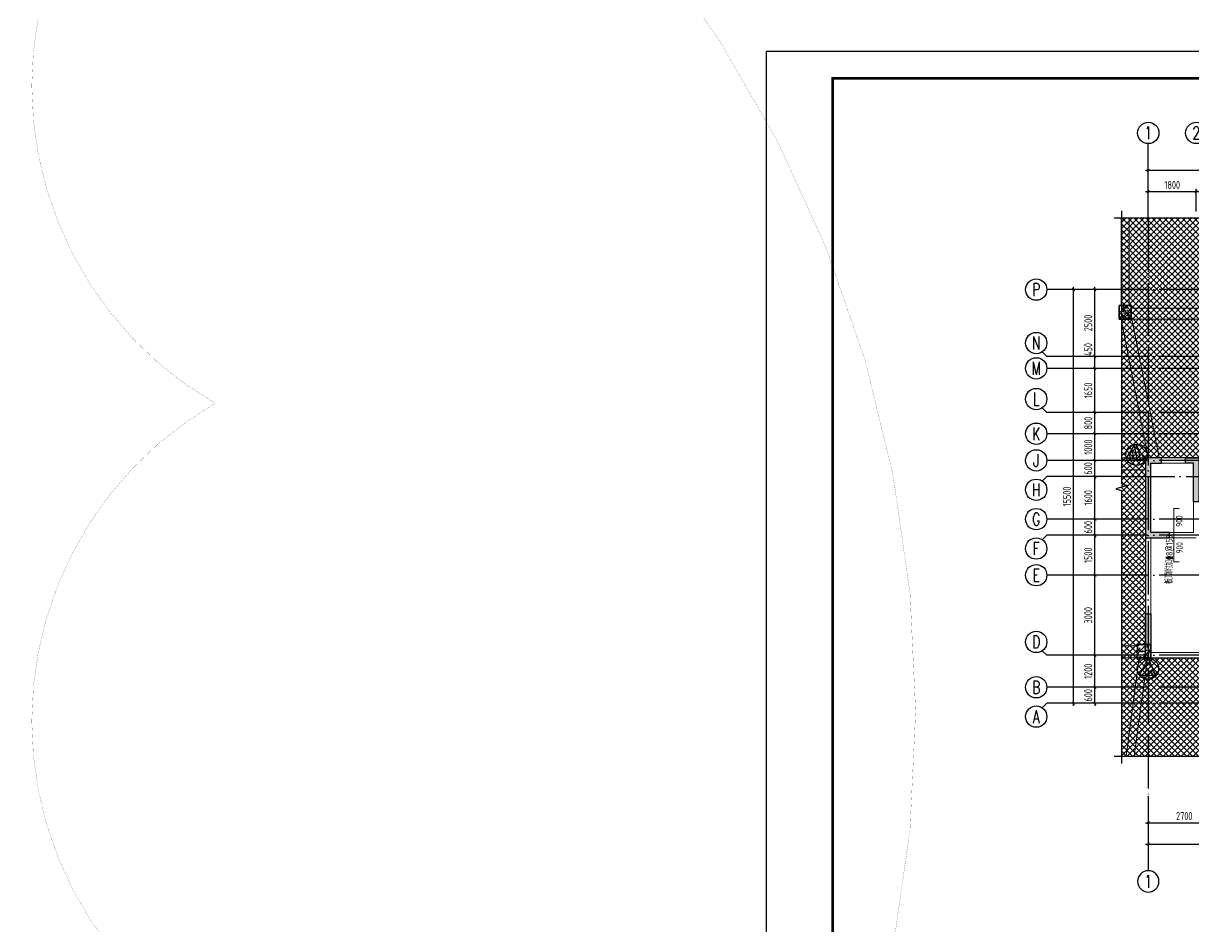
# Model space of a CAD drawing. Extents: x -1712635 to -854203, y -534641 to -21985.
# Drawn here: x -1291457 to -1247591, y -93779 to -59936 of the extents above; entities that cross this region are included whole.
import ezdxf
from ezdxf.enums import TextEntityAlignment as Align

# ---------------------------------------------------------------- set-up
doc = ezdxf.new("R2010")
doc.units = 0
doc.header["$LTSCALE"] = 1000
doc.linetypes.add('DOTE', pattern=[2.42, 2, -0.2, 0.02, -0.2])
doc.linetypes.add('底图$0$虚线', pattern=[625, 375, -250])
doc.layers.get('0').update_dxf_attribs({"linetype": 'CONTINUOUS'})
doc.layers.get('Defpoints').update_dxf_attribs({"linetype": 'CONTINUOUS'})
for name, color, linetype in [('-TK', 7, 'CONTINUOUS'), ('A-AXIS', 1, 'CONTINUOUS'), ('A-DOTE', 10, 'DOTE'), ('AXIS_NUM', 7, 'CONTINUOUS'), ('S-B板填充', 251, 'CONTINUOUS'), ('S-B板配筋', 6, 'CONTINUOUS'), ('S-B板配筋号', 7, 'CONTINUOUS'), ('S-Q墙填充', 252, 'CONTINUOUS'), ('S-Q墙实线', 6, 'CONTINUOUS'), ('S-X详图填充', 252, 'CONTINUOUS'), ('S-X详图标注', 3, 'CONTINUOUS'), ('S-Y一般标注', 3, 'CONTINUOUS'), ('S-Z柱实线', 6, 'CONTINUOUS'), ('THIN', 7, 'CONTINUOUS'), ('轮廓线-核心筒', 7, 'CONTINUOUS')]:
    doc.layers.add(name, color=color, linetype=linetype)
doc.layers.add('底图$0$砼柱', color=2, linetype='CONTINUOUS', lineweight=35)
doc.layers.add('底图$0$砼梁虚线', color=4, linetype='底图$0$虚线', lineweight=18)
doc.styles.add('TSSD_Axis', font='complex.shx', dxfattribs={"width": 0.7, "bigfont": 'hztxt.shx'})
doc.styles.add('TSSD_DIMENSION', font='Tssdeng.shx', dxfattribs={"width": 0.7, "bigfont": 'tssdchn.shx'})
doc.styles.add('TSSD_REIN', font='tssdeng.shx', dxfattribs={"width": 0.7, "height": 300, "bigfont": 'tssdchn.shx'})
doc.dimstyles.new('TSSD_100_100', dxfattribs={"dimtxt": 300, "dimasz": 100, "dimexe": 100, "dimexo": 250, "dimgap": 100, "dimtad": 1, "dimdec": 0, "dimzin": 0, "dimdsep": 46, "dimtxsty": 'TSSD_DIMENSION', "dimblk": 'ARCHTICK', "dimcen": 0, "dimdle": 100, "dimclrt": 7, "dimadec": 0, "dimazin": 0, "dimtfac": 1, "dimtdec": 0, "dimtix": 1, "dimtmove": 2, "dimatfit": 3, "dimldrblk": 'ARCHTICK', "dimfxl": 0, "dimtolj": 1, "dimtzin": 0, "dimarcsym": 0})
pattern_1 = [(50, (-1250292, -65762.5), (358.63, -31.376), [37.5, -412.5]), (355, (-1250292, -65762.5), (-69.376, 376.096), [30, -330]), (100.4514, (-1250262.12, -65765.1), (289.255, 344.72), [31.87, -350.571]), (46.1842, (-1250292, -65662.5), (533.62, -82.76), [56.25, -618.75]), (96.6356, (-1250247.54, -65669.4), (467.331, 487.059), [47.805, -525.856]), (351.1842, (-1250292, -65662.5), (467.331, 487.06), [45, -495]), (21, (-1250242, -65687.5), (298.4535, -201.3094), [37.5, -412.5]), (326, (-1250242, -65687.5), (121.658, 362.575), [30, -330]), (71.4514, (-1250217.14, -65704.28), (420.111, 161.265), [31.87, -350.571]), (37.5, (-1250292.01, -65762.5), (6.0799, 166.4469), [0, -326, 0, -335, 0, -331.25]), (7.5, (-1250292, -65762.5), (131.5348, 197.2059), [0, -191, 0, -318.5, 0, -126.25]), (327.5, (-1250403.51, -65762.5), (266.9112, -11.2774), [0, -125, 0, -390, 0, -517.5]), (317.5, (-1250453.5, -65762.5), (291.593, 50.0525), [0, -162.5, 0, -259, 0, -367.5]), (45, (-1250292, -65762.5), (-176.7767, 176.7767), [])]

# ---------------------------------------------------------------- blocks, each defined once
blk = doc.blocks.new('ts_axno')
at = {"color": 0, "linetype": 'ByBlock', "lineweight": -2}
blk.add_circle((0, 0), 0.5, dxfattribs=at)
at = {"color": 0, "linetype": 'ByBlock', "lineweight": -2, "style": 'TSSD_Axis', "width": 0.7}
blk.add_attdef('A', text='', height=0.6, dxfattribs=at).set_placement((0, 0), align=Align.MIDDLE_CENTER)
blk = doc.blocks.new('_ArchTick')
at = {"color": 0, "const_width": 0.35}
blk.add_lwpolyline([(-0.5, -0.5), (0.5, 0.5)], dxfattribs=at)
blk = doc.blocks.new('*D434')
at = {"layer": 'Defpoints', "color": 0}
for p in [(-219974, 330468), (-221774, 329468), (-219974, 329468)]:
    blk.add_point(p, dxfattribs=at)
at = {"layer": 'S-Y一般标注', "color": 0, "lineweight": -2}
for p, q in [((-221874, 330468), (-219874, 330468)), ((-221774, 329718), (-221774, 330568)), ((-219974, 329718), (-219974, 330568))]:
    blk.add_line(p, q, dxfattribs=at)
at = {"layer": 'S-Y一般标注', "color": 0, "lineweight": -2, "xscale": 100, "yscale": 100, "zscale": 100, "rotation": 180}
blk.add_blockref('_ArchTick', (-221774, 330468), dxfattribs=at)
at = {"layer": 'S-Y一般标注', "color": 0, "lineweight": -2, "xscale": 100, "yscale": 100, "zscale": 100}
blk.add_blockref('_ArchTick', (-219974, 330468), dxfattribs=at)
at = {"layer": 'S-Y一般标注', "color": 7, "insert": (-220874, 330718), "char_height": 300, "attachment_point": 5, "style": 'TSSD_DIMENSION'}
blk.add_mtext('\\A1;1800', dxfattribs=at)
blk = doc.blocks.new('*D456')
at = {"layer": 'Defpoints', "color": 0}
for p in [(-171774, 331268), (-221774, 329468), (-171774, 329468)]:
    blk.add_point(p, dxfattribs=at)
at = {"layer": 'S-Y一般标注', "color": 0, "lineweight": -2}
for p, q in [((-221874, 331268), (-171674, 331268)), ((-221774, 329718), (-221774, 331368)), ((-171774, 329718), (-171774, 331368))]:
    blk.add_line(p, q, dxfattribs=at)
at = {"layer": 'S-Y一般标注', "color": 0, "lineweight": -2, "xscale": 100, "yscale": 100, "zscale": 100, "rotation": 180}
blk.add_blockref('_ArchTick', (-221774, 331268), dxfattribs=at)
at = {"layer": 'S-Y一般标注', "color": 0, "lineweight": -2, "xscale": 100, "yscale": 100, "zscale": 100}
blk.add_blockref('_ArchTick', (-171774, 331268), dxfattribs=at)
at = {"layer": 'S-Y一般标注', "color": 7, "insert": (-196774, 331518), "char_height": 300, "attachment_point": 5, "style": 'TSSD_DIMENSION'}
blk.add_mtext('\\A1;50000', dxfattribs=at)
blk = doc.blocks.new('*D457')
at = {"layer": 'Defpoints', "color": 0}
for p in [(-223774, 311894), (-222774, 311894), (-222774, 311294)]:
    blk.add_point(p, dxfattribs=at)
at = {"layer": 'S-Y一般标注', "color": 0, "lineweight": -2}
for p, q in [((-223024, 311894), (-223874, 311894)), ((-223774, 311894), (-223774, 311994)), ((-223774, 311294), (-223774, 311894)), ((-223024, 311294), (-223874, 311294)), ((-223774, 311294), (-223774, 311194))]:
    blk.add_line(p, q, dxfattribs=at)
at = {"layer": 'S-Y一般标注', "color": 0, "lineweight": -2, "xscale": 100, "yscale": 100, "zscale": 100}
for p, rotation in [((-223774, 311894), 270), ((-223774, 311294), 90)]:
    blk.add_blockref('_ArchTick', p, dxfattribs=dict(at, rotation=rotation))
at = {"layer": 'S-Y一般标注', "color": 7, "insert": (-224024, 311594), "char_height": 300, "attachment_point": 5, "rotation": 90, "style": 'TSSD_DIMENSION'}
blk.add_mtext('\\A1;600', dxfattribs=at)
blk = doc.blocks.new('*D458')
at = {"layer": 'Defpoints', "color": 0}
for p in [(-223774, 317594), (-222774, 317594), (-222774, 316094)]:
    blk.add_point(p, dxfattribs=at)
at = {"layer": 'S-Y一般标注', "color": 0, "lineweight": -2}
for p, q in [((-223024, 317594), (-223874, 317594)), ((-223774, 315994), (-223774, 317694)), ((-223024, 316094), (-223874, 316094))]:
    blk.add_line(p, q, dxfattribs=at)
at = {"layer": 'S-Y一般标注', "color": 0, "lineweight": -2, "xscale": 100, "yscale": 100, "zscale": 100}
for p, rotation in [((-223774, 317594), 90), ((-223774, 316094), 270)]:
    blk.add_blockref('_ArchTick', p, dxfattribs=dict(at, rotation=rotation))
at = {"layer": 'S-Y一般标注', "color": 7, "insert": (-224024, 316844), "char_height": 300, "attachment_point": 5, "rotation": 90, "style": 'TSSD_DIMENSION'}
blk.add_mtext('\\A1;1500', dxfattribs=at)
blk = doc.blocks.new('*D459')
at = {"layer": 'Defpoints', "color": 0}
for p in [(-223774, 318194), (-222774, 318194), (-222774, 317594)]:
    blk.add_point(p, dxfattribs=at)
at = {"layer": 'S-Y一般标注', "color": 0, "lineweight": -2}
for p, q in [((-223024, 318194), (-223874, 318194)), ((-223774, 318194), (-223774, 318294)), ((-223774, 317594), (-223774, 318194)), ((-223024, 317594), (-223874, 317594)), ((-223774, 317594), (-223774, 317494))]:
    blk.add_line(p, q, dxfattribs=at)
at = {"layer": 'S-Y一般标注', "color": 0, "lineweight": -2, "xscale": 100, "yscale": 100, "zscale": 100}
for p, rotation in [((-223774, 318194), 270), ((-223774, 317594), 90)]:
    blk.add_blockref('_ArchTick', p, dxfattribs=dict(at, rotation=rotation))
at = {"layer": 'S-Y一般标注', "color": 7, "insert": (-224024, 317894), "char_height": 300, "attachment_point": 5, "rotation": 90, "style": 'TSSD_DIMENSION'}
blk.add_mtext('\\A1;600', dxfattribs=at)
blk = doc.blocks.new('*D460')
at = {"layer": 'Defpoints', "color": 0}
for p in [(-223774, 319794), (-222774, 319794), (-222774, 318194)]:
    blk.add_point(p, dxfattribs=at)
at = {"layer": 'S-Y一般标注', "color": 0, "lineweight": -2}
for p, q in [((-223024, 319794), (-223874, 319794)), ((-223774, 318094), (-223774, 319894)), ((-223024, 318194), (-223874, 318194))]:
    blk.add_line(p, q, dxfattribs=at)
at = {"layer": 'S-Y一般标注', "color": 0, "lineweight": -2, "xscale": 100, "yscale": 100, "zscale": 100}
for p, rotation in [((-223774, 319794), 90), ((-223774, 318194), 270)]:
    blk.add_blockref('_ArchTick', p, dxfattribs=dict(at, rotation=rotation))
at = {"layer": 'S-Y一般标注', "color": 7, "insert": (-224024, 318994), "char_height": 300, "attachment_point": 5, "rotation": 90, "style": 'TSSD_DIMENSION'}
blk.add_mtext('\\A1;1600', dxfattribs=at)
blk = doc.blocks.new('*D461')
at = {"layer": 'Defpoints', "color": 0}
for p in [(-223774, 320394), (-222774, 320394), (-222774, 319794)]:
    blk.add_point(p, dxfattribs=at)
at = {"layer": 'S-Y一般标注', "color": 0, "lineweight": -2}
for p, q in [((-223024, 320394), (-223874, 320394)), ((-223774, 320394), (-223774, 320494)), ((-223774, 319794), (-223774, 320394)), ((-223024, 319794), (-223874, 319794)), ((-223774, 319794), (-223774, 319694))]:
    blk.add_line(p, q, dxfattribs=at)
at = {"layer": 'S-Y一般标注', "color": 0, "lineweight": -2, "xscale": 100, "yscale": 100, "zscale": 100}
for p, rotation in [((-223774, 320394), 270), ((-223774, 319794), 90)]:
    blk.add_blockref('_ArchTick', p, dxfattribs=dict(at, rotation=rotation))
at = {"layer": 'S-Y一般标注', "color": 7, "insert": (-224024, 320094), "char_height": 300, "attachment_point": 5, "rotation": 90, "style": 'TSSD_DIMENSION'}
blk.add_mtext('\\A1;600', dxfattribs=at)
blk = doc.blocks.new('*D462')
at = {"layer": 'Defpoints', "color": 0}
for p in [(-223774, 321394), (-222774, 321394), (-222774, 320394)]:
    blk.add_point(p, dxfattribs=at)
at = {"layer": 'S-Y一般标注', "color": 0, "lineweight": -2}
for p, q in [((-223024, 321394), (-223874, 321394)), ((-223774, 320294), (-223774, 321494)), ((-223024, 320394), (-223874, 320394))]:
    blk.add_line(p, q, dxfattribs=at)
at = {"layer": 'S-Y一般标注', "color": 0, "lineweight": -2, "xscale": 100, "yscale": 100, "zscale": 100}
for p, rotation in [((-223774, 321394), 90), ((-223774, 320394), 270)]:
    blk.add_blockref('_ArchTick', p, dxfattribs=dict(at, rotation=rotation))
at = {"layer": 'S-Y一般标注', "color": 7, "insert": (-224024, 320894), "char_height": 300, "attachment_point": 5, "rotation": 90, "style": 'TSSD_DIMENSION'}
blk.add_mtext('\\A1;1000', dxfattribs=at)
blk = doc.blocks.new('*D463')
at = {"layer": 'Defpoints', "color": 0}
for p in [(-224574, 326794), (-222774, 326794), (-222774, 311294)]:
    blk.add_point(p, dxfattribs=at)
at = {"layer": 'S-Y一般标注', "color": 0, "lineweight": -2}
for p, q in [((-224574, 311194), (-224574, 326894)), ((-223024, 326794), (-224674, 326794)), ((-223024, 311294), (-224674, 311294))]:
    blk.add_line(p, q, dxfattribs=at)
at = {"layer": 'S-Y一般标注', "color": 0, "lineweight": -2, "xscale": 100, "yscale": 100, "zscale": 100}
for p, rotation in [((-224574, 326794), 90), ((-224574, 311294), 270)]:
    blk.add_blockref('_ArchTick', p, dxfattribs=dict(at, rotation=rotation))
at = {"layer": 'S-Y一般标注', "color": 7, "insert": (-224824, 319044), "char_height": 300, "attachment_point": 5, "rotation": 90, "style": 'TSSD_DIMENSION'}
blk.add_mtext('\\A1;15500', dxfattribs=at)
blk = doc.blocks.new('*D464')
at = {"layer": 'Defpoints', "color": 0}
for p in [(-223774, 322194), (-222774, 322194), (-222774, 321394)]:
    blk.add_point(p, dxfattribs=at)
at = {"layer": 'S-Y一般标注', "color": 0, "lineweight": -2}
for p, q in [((-223024, 322194), (-223874, 322194)), ((-223774, 321294), (-223774, 322294)), ((-223024, 321394), (-223874, 321394))]:
    blk.add_line(p, q, dxfattribs=at)
at = {"layer": 'S-Y一般标注', "color": 0, "lineweight": -2, "xscale": 100, "yscale": 100, "zscale": 100}
for p, rotation in [((-223774, 322194), 90), ((-223774, 321394), 270)]:
    blk.add_blockref('_ArchTick', p, dxfattribs=dict(at, rotation=rotation))
at = {"layer": 'S-Y一般标注', "color": 7, "insert": (-224024, 321794), "char_height": 300, "attachment_point": 5, "rotation": 90, "style": 'TSSD_DIMENSION'}
blk.add_mtext('\\A1;800', dxfattribs=at)
blk = doc.blocks.new('*D465')
at = {"layer": 'Defpoints', "color": 0}
for p in [(-223774, 324294), (-222774, 324294), (-222774, 323844)]:
    blk.add_point(p, dxfattribs=at)
at = {"layer": 'S-Y一般标注', "color": 0, "lineweight": -2}
for p, q in [((-223024, 324294), (-223874, 324294)), ((-223774, 323744), (-223774, 324394)), ((-223024, 323844), (-223874, 323844))]:
    blk.add_line(p, q, dxfattribs=at)
at = {"layer": 'S-Y一般标注', "color": 0, "lineweight": -2, "xscale": 100, "yscale": 100, "zscale": 100}
for p, rotation in [((-223774, 324294), 90), ((-223774, 323844), 270)]:
    blk.add_blockref('_ArchTick', p, dxfattribs=dict(at, rotation=rotation))
at = {"layer": 'S-Y一般标注', "color": 7, "insert": (-224024, 324552), "char_height": 300, "attachment_point": 5, "rotation": 90, "style": 'TSSD_DIMENSION'}
blk.add_mtext('\\A1;450', dxfattribs=at)
blk = doc.blocks.new('*D466')
at = {"layer": 'Defpoints', "color": 0}
for p in [(-223774, 326794), (-222774, 326794), (-222774, 324294)]:
    blk.add_point(p, dxfattribs=at)
at = {"layer": 'S-Y一般标注', "color": 0, "lineweight": -2}
for p, q in [((-223774, 324194), (-223774, 326894)), ((-223024, 326794), (-223874, 326794)), ((-223024, 324294), (-223874, 324294))]:
    blk.add_line(p, q, dxfattribs=at)
at = {"layer": 'S-Y一般标注', "color": 0, "lineweight": -2, "xscale": 100, "yscale": 100, "zscale": 100}
for p, rotation in [((-223774, 326794), 90), ((-223774, 324294), 270)]:
    blk.add_blockref('_ArchTick', p, dxfattribs=dict(at, rotation=rotation))
at = {"layer": 'S-Y一般标注', "color": 7, "insert": (-224024, 325544), "char_height": 300, "attachment_point": 5, "rotation": 90, "style": 'TSSD_DIMENSION'}
blk.add_mtext('\\A1;2500', dxfattribs=at)
blk = doc.blocks.new('*D467')
at = {"layer": 'Defpoints', "color": 0}
for p in [(-223774, 313094), (-222774, 313094), (-222774, 311894)]:
    blk.add_point(p, dxfattribs=at)
at = {"layer": 'S-Y一般标注', "color": 0, "lineweight": -2}
for p, q in [((-223024, 313094), (-223874, 313094)), ((-223774, 311794), (-223774, 313194)), ((-223024, 311894), (-223874, 311894))]:
    blk.add_line(p, q, dxfattribs=at)
at = {"layer": 'S-Y一般标注', "color": 0, "lineweight": -2, "xscale": 100, "yscale": 100, "zscale": 100}
for p, rotation in [((-223774, 313094), 90), ((-223774, 311894), 270)]:
    blk.add_blockref('_ArchTick', p, dxfattribs=dict(at, rotation=rotation))
at = {"layer": 'S-Y一般标注', "color": 7, "insert": (-224024, 312494), "char_height": 300, "attachment_point": 5, "rotation": 90, "style": 'TSSD_DIMENSION'}
blk.add_mtext('\\A1;1200', dxfattribs=at)
blk = doc.blocks.new('*D468')
at = {"layer": 'Defpoints', "color": 0}
for p in [(-223774, 316094), (-222774, 316094), (-222774, 313094)]:
    blk.add_point(p, dxfattribs=at)
at = {"layer": 'S-Y一般标注', "color": 0, "lineweight": -2}
for p, q in [((-223024, 316094), (-223874, 316094)), ((-223774, 312994), (-223774, 316194)), ((-223024, 313094), (-223874, 313094))]:
    blk.add_line(p, q, dxfattribs=at)
at = {"layer": 'S-Y一般标注', "color": 0, "lineweight": -2, "xscale": 100, "yscale": 100, "zscale": 100}
for p, rotation in [((-223774, 316094), 90), ((-223774, 313094), 270)]:
    blk.add_blockref('_ArchTick', p, dxfattribs=dict(at, rotation=rotation))
at = {"layer": 'S-Y一般标注', "color": 7, "insert": (-224024, 314594), "char_height": 300, "attachment_point": 5, "rotation": 90, "style": 'TSSD_DIMENSION'}
blk.add_mtext('\\A1;3000', dxfattribs=at)
blk = doc.blocks.new('*D485')
at = {"layer": 'Defpoints', "color": 0}
for p in [(-221774, 307819), (-171774, 307819), (-171774, 306019)]:
    blk.add_point(p, dxfattribs=at)
at = {"layer": 'S-Y一般标注', "color": 0, "lineweight": -2}
for p, q in [((-221774, 307569), (-221774, 305919)), ((-171774, 307569), (-171774, 305919)), ((-221874, 306019), (-171674, 306019))]:
    blk.add_line(p, q, dxfattribs=at)
at = {"layer": 'S-Y一般标注', "color": 0, "lineweight": -2, "xscale": 100, "yscale": 100, "zscale": 100, "rotation": 180}
blk.add_blockref('_ArchTick', (-221774, 306019), dxfattribs=at)
at = {"layer": 'S-Y一般标注', "color": 0, "lineweight": -2, "xscale": 100, "yscale": 100, "zscale": 100}
blk.add_blockref('_ArchTick', (-171774, 306019), dxfattribs=at)
at = {"layer": 'S-Y一般标注', "color": 7, "insert": (-196774, 306269), "char_height": 300, "attachment_point": 5, "style": 'TSSD_DIMENSION'}
blk.add_mtext('\\A1;50000', dxfattribs=at)
blk = doc.blocks.new('*D487')
at = {"layer": 'Defpoints', "color": 0}
for p in [(-221774, 307819), (-219074, 307819), (-219074, 306819)]:
    blk.add_point(p, dxfattribs=at)
at = {"layer": 'S-Y一般标注', "color": 0, "lineweight": -2}
for p, q in [((-221774, 307569), (-221774, 306719)), ((-219074, 307569), (-219074, 306719)), ((-221874, 306819), (-218974, 306819))]:
    blk.add_line(p, q, dxfattribs=at)
at = {"layer": 'S-Y一般标注', "color": 0, "lineweight": -2, "xscale": 100, "yscale": 100, "zscale": 100, "rotation": 180}
blk.add_blockref('_ArchTick', (-221774, 306819), dxfattribs=at)
at = {"layer": 'S-Y一般标注', "color": 0, "lineweight": -2, "xscale": 100, "yscale": 100, "zscale": 100}
blk.add_blockref('_ArchTick', (-219074, 306819), dxfattribs=at)
at = {"layer": 'S-Y一般标注', "color": 7, "insert": (-220424, 307069), "char_height": 300, "attachment_point": 5, "style": 'TSSD_DIMENSION'}
blk.add_mtext('\\A1;2700', dxfattribs=at)
blk = doc.blocks.new('*D503')
at = {"layer": 'Defpoints', "color": 0}
for p in [(-223774, 323844), (-222774, 323844), (-222774, 322194)]:
    blk.add_point(p, dxfattribs=at)
at = {"layer": 'S-Y一般标注', "color": 0, "lineweight": -2}
for p, q in [((-223024, 323844), (-223874, 323844)), ((-223774, 322094), (-223774, 323944)), ((-223024, 322194), (-223874, 322194))]:
    blk.add_line(p, q, dxfattribs=at)
at = {"layer": 'S-Y一般标注', "color": 0, "lineweight": -2, "xscale": 100, "yscale": 100, "zscale": 100}
for p, rotation in [((-223774, 323844), 90), ((-223774, 322194), 270)]:
    blk.add_blockref('_ArchTick', p, dxfattribs=dict(at, rotation=rotation))
at = {"layer": 'S-Y一般标注', "color": 7, "insert": (-224024, 323019), "char_height": 300, "attachment_point": 5, "rotation": 90, "style": 'TSSD_DIMENSION'}
blk.add_mtext('\\A1;1650', dxfattribs=at)
blk = doc.blocks.new('A1')
blk.add_lwpolyline([(0, 59400), (0, 0), (84100, 0), (84100, 59400)], close=True)
at = {"const_width": 100}
blk.add_lwpolyline([(2500, 58400), (2500, 1000), (83100, 1000), (83100, 58400)], close=True, dxfattribs=at)
blk = doc.blocks.new('20210825.16003463')
at = {"layer": 'S-X详图标注'}
h = blk.add_hatch(dxfattribs=at)
h.set_pattern_fill('METAL', color=256, scale=30, angle=56.2797, style=0)
h.set_pattern_definition([(101.279664, (238119.9, -14938.69), (-117.6821, -23.47177), [])])
h.paths.add_polyline_path([(740, 9400), (21, 9482), (348, 10008)])
h = blk.add_hatch(dxfattribs=at)
h.set_pattern_fill('METAL', color=256, scale=30, style=0)
h.set_pattern_definition([(45, (112375.17, -209753.69), (-84.852814, 84.852814), [])])
h.paths.add_polyline_path([(840, 2000), (509, 1357), (1128, 1337)])
for points in [[(740, 9400), (21, 9482), (348, 10008), (740, 9400)], [(840, 2000), (509, 1357), (1128, 1337), (840, 2000)]]:
    blk.add_lwpolyline(points, dxfattribs=at)
for centre in [(400, 9611), (827, 1600)]:
    blk.add_circle(centre, 400, dxfattribs=at)
blk = doc.blocks.new('20210825.01395608')
at = {"layer": 'A-AXIS'}
for p, q in [((83598.7, -233739.7), (83598.7, -230939.7)), ((82598.7, -236413.2), (79798.7, -236413.2)), ((79798.7, -238913.2), (79627.1, -238741.6)), ((82598.7, -238913.2), (79798.7, -238913.2)), ((82598.7, -239363.2), (79798.7, -239363.2)), ((79798.7, -241013.2), (79627.1, -240841.6)), ((82598.7, -241013.2), (79798.7, -241013.2)), ((82598.7, -241813.2), (79798.7, -241813.2)), ((82598.7, -242813.2), (79798.7, -242813.2)), ((79798.7, -243413), (79627.1, -243584.6)), ((82598.7, -243413), (79798.7, -243413)), ((82598.7, -245013.2), (79798.7, -245013.2)), ((79798.7, -245613.2), (79627.1, -245784.9)), ((82598.7, -245613.2), (79798.7, -245613.2)), ((82598.7, -247113.2), (79798.7, -247113.2)), ((79798.7, -250113.2), (79627.1, -249941.6)), ((82598.7, -250113.2), (79798.7, -250113.2)), ((82598.7, -251313.2), (79798.7, -251313.2)), ((79798.7, -251913.2), (79627.1, -252084.9)), ((82598.7, -251913.2), (79798.7, -251913.2)), ((83598.7, -255388.1), (83598.7, -258188.1))]:
    blk.add_line(p, q, dxfattribs=at)
at = {"layer": 'A-DOTE'}
for p, q in [((83598.7, -233739.7), (83598.7, -255388.1)), ((136822.6, -236413.2), (82598.7, -236413.2)), ((136822.6, -238913.2), (82598.7, -238913.2)), ((136822.6, -239363.2), (82598.7, -239363.2)), ((136822.6, -241013.2), (82598.7, -241013.2)), ((136822.6, -241813.2), (82598.7, -241813.2)), ((136822.6, -242813.2), (82598.7, -242813.2)), ((82598.7, -243413), (136822.6, -243413)), ((136822.6, -245013.2), (82598.7, -245013.2)), ((136822.6, -245613.2), (82598.7, -245613.2)), ((136822.6, -247113.2), (82598.7, -247113.2)), ((136822.6, -250113.2), (82598.7, -250113.2)), ((136822.6, -251313.2), (82598.7, -251313.2)), ((136822.6, -251913.2), (82598.7, -251913.2))]:
    blk.add_line(p, q, dxfattribs=at)
at = {"layer": 'A-AXIS'}
ref = blk.add_blockref('ts_axno', (83598.7, -230539.7), dxfattribs=dict(at, xscale=800, yscale=800, zscale=800))
ref.add_attrib('1', '1', dxfattribs={"layer": 'AXIS_NUM', "height": 480, "style": 'TSSD_Axis', "width": 0.7}).set_placement((83598.7, -230539.7), align=Align.MIDDLE_CENTER)
ref = blk.add_blockref('ts_axno', (85398.7, -230539.7), dxfattribs=dict(at, xscale=800, yscale=800, zscale=800))
ref.add_attrib('2', '2', dxfattribs={"layer": 'AXIS_NUM', "height": 480, "style": 'TSSD_Axis', "width": 0.7}).set_placement((85398.7, -230539.7), align=Align.MIDDLE_CENTER)
ref = blk.add_blockref('ts_axno', (79398.7, -236413.2), dxfattribs=dict(at, xscale=800, yscale=800, zscale=800))
ref.add_attrib('G', 'P', dxfattribs={"layer": 'AXIS_NUM', "height": 480, "style": 'TSSD_Axis', "width": 0.7}).set_placement((79398.7, -236413.2), align=Align.MIDDLE_CENTER)
ref = blk.add_blockref('ts_axno', (79398.7, -238413.2), dxfattribs=dict(at, xscale=800, yscale=800, zscale=800))
ref.add_attrib('G', 'N', dxfattribs={"layer": 'AXIS_NUM', "height": 480, "style": 'TSSD_Axis', "width": 0.7}).set_placement((79398.7, -238413.2), align=Align.MIDDLE_CENTER)
ref = blk.add_blockref('ts_axno', (79398.7, -239363.2), dxfattribs=dict(at, xscale=800, yscale=800, zscale=800))
ref.add_attrib('G', 'M', dxfattribs={"layer": 'AXIS_NUM', "height": 480, "style": 'TSSD_Axis', "width": 0.7}).set_placement((79398.7, -239363.2), align=Align.MIDDLE_CENTER)
ref = blk.add_blockref('ts_axno', (79398.7, -240513.2), dxfattribs=dict(at, xscale=800, yscale=800, zscale=800))
ref.add_attrib('G', 'L', dxfattribs={"layer": 'AXIS_NUM', "height": 480, "style": 'TSSD_Axis', "width": 0.7}).set_placement((79398.7, -240513.2), align=Align.MIDDLE_CENTER)
ref = blk.add_blockref('ts_axno', (79398.7, -241813.2), dxfattribs=dict(at, xscale=800, yscale=800, zscale=800))
ref.add_attrib('G', 'K', dxfattribs={"layer": 'AXIS_NUM', "height": 480, "style": 'TSSD_Axis', "width": 0.7}).set_placement((79398.7, -241813.2), align=Align.MIDDLE_CENTER)
ref = blk.add_blockref('ts_axno', (79398.7, -242813.2), dxfattribs=dict(at, xscale=800, yscale=800, zscale=800))
ref.add_attrib('G', 'J', dxfattribs={"layer": 'AXIS_NUM', "height": 480, "style": 'TSSD_Axis', "width": 0.7}).set_placement((79398.7, -242813.2), align=Align.MIDDLE_CENTER)
ref = blk.add_blockref('ts_axno', (79398.7, -243913), dxfattribs=dict(at, xscale=800, yscale=800, zscale=800))
ref.add_attrib('C', 'H', dxfattribs={"layer": 'AXIS_NUM', "height": 480, "style": 'TSSD_Axis', "width": 0.7}).set_placement((79398.7, -243913), align=Align.MIDDLE_CENTER)
ref = blk.add_blockref('ts_axno', (79398.7, -245013.2), dxfattribs=dict(at, xscale=800, yscale=800, zscale=800))
ref.add_attrib('D', 'G', dxfattribs={"layer": 'AXIS_NUM', "height": 480, "style": 'TSSD_Axis', "width": 0.7}).set_placement((79398.7, -245013.2), align=Align.MIDDLE_CENTER)
ref = blk.add_blockref('ts_axno', (79398.7, -246113.2), dxfattribs=dict(at, xscale=800, yscale=800, zscale=800))
ref.add_attrib('C', 'F', dxfattribs={"layer": 'AXIS_NUM', "height": 480, "style": 'TSSD_Axis', "width": 0.7}).set_placement((79398.7, -246113.2), align=Align.MIDDLE_CENTER)
ref = blk.add_blockref('ts_axno', (79398.7, -247113.2), dxfattribs=dict(at, xscale=800, yscale=800, zscale=800))
ref.add_attrib('B', 'E', dxfattribs={"layer": 'AXIS_NUM', "height": 480, "style": 'TSSD_Axis', "width": 0.7}).set_placement((79398.7, -247113.2), align=Align.MIDDLE_CENTER)
ref = blk.add_blockref('ts_axno', (79398.7, -249613.2), dxfattribs=dict(at, xscale=800, yscale=800, zscale=800, rotation=180))
ref.add_attrib('C', 'D', dxfattribs={"layer": 'AXIS_NUM', "height": 480, "style": 'TSSD_Axis', "width": 0.7}).set_placement((79398.7, -249613.2), align=Align.MIDDLE_CENTER)
ref = blk.add_blockref('ts_axno', (79398.7, -251313.2), dxfattribs=dict(at, xscale=800, yscale=800, zscale=800))
ref.add_attrib('A', 'B', dxfattribs={"layer": 'AXIS_NUM', "height": 480, "style": 'TSSD_Axis', "width": 0.7}).set_placement((79398.7, -251313.2), align=Align.MIDDLE_CENTER)
ref = blk.add_blockref('ts_axno', (79398.7, -252413.2), dxfattribs=dict(at, xscale=800, yscale=800, zscale=800))
ref.add_attrib('F', 'A', dxfattribs={"layer": 'AXIS_NUM', "height": 480, "style": 'TSSD_Axis', "width": 0.7}).set_placement((79398.7, -252413.2), align=Align.MIDDLE_CENTER)
ref = blk.add_blockref('ts_axno', (83598.7, -258588.1), dxfattribs=dict(at, xscale=-800, yscale=800, zscale=800, rotation=180))
ref.add_attrib('1', '1', dxfattribs={"layer": 'AXIS_NUM', "height": 480, "style": 'TSSD_Axis', "width": 0.7}).set_placement((83598.7, -258588.1), align=Align.MIDDLE_CENTER)
at = {"layer": 'S-Y一般标注'}
for base, p1, p2, picture, middle in [((133598.7, -231939.7), (83598.7, -233739.7), (133598.7, -233739.7), '*D456', (108598.7, -231689.7)), ((85398.7, -232739.7), (83598.7, -233739.7), (85398.7, -233739.7), '*D434', (84498.7, -232489.7)), ((133598.7, -257188.1), (83598.7, -255388.1), (133598.7, -255388.1), '*D485', (108598.7, -256938.1)), ((86298.7, -256388.1), (83598.7, -255388.1), (86298.7, -255388.1), '*D487', (84948.7, -256138.1))]:
    dim = blk.add_linear_dim(base=base, p1=p1, p2=p2, dimstyle='TSSD_100_100', dxfattribs=at)
    dim.commit()
    dim.dimension.update_dxf_attribs({"geometry": picture, "text_midpoint": middle, "insert": (305372.3, -563207.3)})
for base, p1, p2, picture, middle in [((80798.7, -236413.2), (82598.7, -251913.2), (82598.7, -236413.2), '*D463', (80548.7, -244163.2)), ((81598.7, -236413.2), (82598.7, -238913.2), (82598.7, -236413.2), '*D466', (81348.7, -237663.2)), ((81598.7, -239363.2), (82598.7, -241013.2), (82598.7, -239363.2), '*D503', (81348.7, -240188.2)), ((81598.7, -241013.2), (82598.7, -241813.2), (82598.7, -241013.2), '*D464', (81348.7, -241413.2)), ((81598.7, -241813.2), (82598.7, -242813.2), (82598.7, -241813.2), '*D462', (81348.7, -242313.2)), ((81598.7, -242813.2), (82598.7, -243413), (82598.7, -242813.2), '*D461', (81348.7, -243113.1)), ((81598.7, -243413), (82598.7, -245013.2), (82598.7, -243413), '*D460', (81348.7, -244213.1)), ((81598.7, -245013.2), (82598.7, -245613.2), (82598.7, -245013.2), '*D459', (81348.7, -245313.2)), ((81598.7, -245613.2), (82598.7, -247113.2), (82598.7, -245613.2), '*D458', (81348.7, -246363.2)), ((81598.7, -247113.2), (82598.7, -250113.2), (82598.7, -247113.2), '*D468', (81348.7, -248613.2)), ((81598.7, -250113.2), (82598.7, -251313.2), (82598.7, -250113.2), '*D467', (81348.7, -250713.2)), ((81598.7, -251313.2), (82598.7, -251913.2), (82598.7, -251313.2), '*D457', (81348.7, -251613.2))]:
    dim = blk.add_linear_dim(base=base, p1=p1, p2=p2, angle=90, dimstyle='TSSD_100_100', dxfattribs=at)
    dim.commit()
    dim.dimension.update_dxf_attribs({"geometry": picture, "text_midpoint": middle, "insert": (305372.3, -563207.3)})
dim = blk.add_linear_dim(base=(81598.7, -238913.2), p1=(82598.7, -239363.2), p2=(82598.7, -238913.2), angle=90, dimstyle='TSSD_100_100', dxfattribs=at)
dim.commit()
dim.dimension.update_dxf_attribs({"geometry": '*D465', "text_midpoint": (81348.7, -238655.2), "dimtype": 128, "insert": (305372.3, -563207.3)})

msp = doc.modelspace()

# ---------------------------------------------------------------- hatches: boundary and pattern name
at = {"layer": 'S-B板填充'}
h = msp.add_hatch(dxfattribs=at)
h.set_pattern_fill('HOLE_MATETIEL', color=256, scale=50, style=0)
h.set_pattern_definition([(45, (-1207658.69, -77072.05), (-112.2532, 112.2532), []), (135, (-1207658.69, -77072.05), (-112.2532, -112.2532), [])])
h.paths.add_polyline_path([(-1196653.04, -67238.71), (-1250291.31, -67238.71), (-1250291.31, -87387.13), (-1196653.04, -87387.13)])
h.paths.add_polyline_path([(-1233491.31, -84912.27), (-1240091.31, -84912.27), (-1240091.31, -83712.27), (-1249691.31, -83712.27), (-1249691.31, -83212.27), (-1249391.31, -83212.27), (-1249391.31, -76212.27), (-1241191.31, -76212.26), (-1241191.31, -74412.26), (-1239091.31, -74412.27), (-1239091.31, -72312.27), (-1236191.31, -72312.27), (-1231528.04, -72312.27), (-1231528.04, -70512.27), (-1231078.04, -70512.27), (-1231078.04, -70712.27), (-1226078.04, -70712.27), (-1226078.04, -70512.27), (-1225628.04, -70512.27), (-1225628.04, -70712.27), (-1223391.31, -70712.27), (-1223391.31, -72312.27), (-1223241.31, -72312.27), (-1223241.31, -72812.27), (-1223391.31, -72812.26), (-1223391.31, -76112.26), (-1216191.31, -76112.27), (-1216191.31, -74412.27), (-1207391.31, -74412.27), (-1207391.31, -76811.98), (-1205891.31, -76811.98), (-1205891.31, -72812.27), (-1206041.31, -72812.27), (-1206041.31, -72312.27), (-1197691.31, -72312.27), (-1197691.31, -83712.27), (-1208491.31, -83712.27), (-1208491.31, -84912.27), (-1215091.31, -84912.27), (-1215091.31, -83712.27), (-1233491.31, -83712.27)], flags=16)
at = {"layer": 'S-Q墙填充'}
h = msp.add_hatch(dxfattribs=at)
h.set_pattern_fill('ARMORED', color=252, scale=50, style=0)
h.set_pattern_definition(pattern_1)
h.paths.add_polyline_path([(-1249928.04, -70512.27), (-1250378.04, -70512.27), (-1250378.04, -71012.27), (-1249928.04, -71012.27)])
for points in [[(-1249191.31, -79012.27), (-1249191.31, -76412.27), (-1248791.31, -76412.27), (-1248791.31, -76212.27), (-1249391.31, -76212.27), (-1249391.31, -79212.27), (-1248491.31, -79212.27), (-1248491.31, -79012.27)], [(-1247391.31, -76212.27), (-1247391.31, -77862.27), (-1247591.31, -77862.27), (-1247591.31, -76412.27), (-1247891.31, -76412.27), (-1247891.31, -76212.27)], [(-1249191.31, -83712.27), (-1249391.31, -83712.27), (-1249391.31, -82062.27), (-1249191.31, -82062.27)]]:
    msp.add_hatch(color=256, dxfattribs=at).paths.add_polyline_path(points)
h = msp.add_hatch(dxfattribs=at)
h.set_pattern_fill('ARMORED', color=252, scale=50, style=0)
h.set_pattern_definition(pattern_1)
h.paths.add_polyline_path([(-1249691.31, -83712.27), (-1249191.31, -83712.27), (-1249191.31, -83212.27), (-1249691.31, -83212.27)])

# ---------------------------------------------------------------- linework, layer by layer
at = {"layer": 'S-B板配筋', "lineweight": 35, "const_width": 35}
msp.add_lwpolyline([(-1248131.02, -80112.26), (-1248331.02, -80112.26), (-1248331.02, -78112.26), (-1248131.02, -78112.26)], dxfattribs=at)
at = {"layer": 'S-Q墙实线'}
for points in [[(-1249191.31, -79012.27), (-1249191.31, -76412.27), (-1248791.31, -76412.27), (-1248791.31, -76212.27), (-1249391.31, -76212.27), (-1249391.31, -79212.27), (-1248491.31, -79212.27), (-1248491.31, -79012.27)], [(-1247391.31, -76212.27), (-1247391.31, -77862.27), (-1247591.31, -77862.27), (-1247591.31, -76412.27), (-1247891.31, -76412.27), (-1247891.31, -76212.27)], [(-1249191.31, -83712.27), (-1249391.31, -83712.27), (-1249391.31, -82062.27), (-1249191.31, -82062.27)]]:
    msp.add_lwpolyline(points, close=True, dxfattribs=at)
at = {"layer": 'S-X详图填充', "color": 2, "const_width": 5}
for points in [[(-1685356.54, -45313.6, -0.57735027), (-1604552.52, -45313.6, -0.57735027), (-1523748.51, -45313.6, -0.57735027), (-1442944.49, -45313.6, -0.57735027), (-1362140.48, -45313.6, -0.57735027), (-1281336.46, -45313.6, -0.57735027), (-1281336.46, -126117.61, -0.57735027), (-1281336.46, -206921.63, -0.57735027), (-1281336.46, -287725.64, -0.57735027), (-1281336.46, -368529.66, -0.57735027), (-1281336.46, -449333.67, -0.57735027), (-1362140.48, -449333.67, -0.57735027), (-1442944.49, -449333.67, -0.57735027), (-1523748.51, -449333.67, -0.57735027), (-1604552.52, -449333.67, -0.57735027), (-1685356.54, -449333.67, -0.57735027), (-1685356.54, -368529.66, -0.57735027), (-1685356.54, -287725.64, -0.57735027), (-1685356.54, -206921.63, -0.57735027), (-1685356.54, -126117.61, -0.57735027), (-1685356.54, -45313.6, -0.57735027), (-1685356.54, -45313.6, -0.57735027)], [(-1284271.17, -50367.6, -0.57735027), (-1260467.13, -50367.6, -0.57735027), (-1236663.09, -50367.6, -0.57735027), (-1212859.05, -50367.6, -0.57735027), (-1189055.01, -50367.6, -0.57735027), (-1165250.97, -50367.6, -0.57735027), (-1165250.97, -74171.63, -0.57735027), (-1165250.97, -97975.67, -0.57735027), (-1165250.97, -121779.71, -0.57735027), (-1165250.97, -145583.75, -0.57735027), (-1165250.97, -169387.79, -0.57735027), (-1165250.97, -193191.83, -0.57735027), (-1189055.01, -193191.83, -0.57735027), (-1212859.05, -193191.83, -0.57735027), (-1236663.09, -193191.83, -0.57735027), (-1260467.13, -193191.83, -0.57735027), (-1284271.17, -193191.83, -0.57735027), (-1284271.17, -169387.79, -0.57735027), (-1284271.17, -145583.75, -0.57735027), (-1284271.17, -121779.71, -0.57735027), (-1284271.17, -97975.67, -0.57735027), (-1284271.17, -74171.63, -0.57735027), (-1284271.17, -50367.6, -0.57735027), (-1284271.17, -50367.6, -0.57735027)]]:
    msp.add_lwpolyline(points, format="xyb", dxfattribs=at)
at = {"layer": 'S-Z柱实线', "lineweight": 35}
for points in [[(-1249928.04, -70512.27), (-1250378.04, -70512.27), (-1250378.04, -71012.27), (-1249928.04, -71012.27)], [(-1249691.31, -83712.27), (-1249191.31, -83712.27), (-1249191.31, -83212.27), (-1249691.31, -83212.27)]]:
    msp.add_lwpolyline(points, close=True, dxfattribs=at)
at = {"layer": 'THIN'}
for points in [[(-1196373.04, -67238.71), (-1223342.17, -67238.71), (-1223412.17, -67458.71), (-1223532.17, -67018.71), (-1223602.17, -67238.71), (-1250571.31, -67238.71)], [(-1250291.31, -66958.71), (-1250291.31, -77182.92), (-1250071.31, -77252.92), (-1250511.31, -77372.92), (-1250291.31, -77442.92), (-1250291.31, -87667.13)], [(-1250571.31, -87387.13), (-1223602.17, -87387.13), (-1223532.17, -87167.13), (-1223412.17, -87607.13), (-1223342.17, -87387.13), (-1196373.04, -87387.13)]]:
    msp.add_lwpolyline(points, dxfattribs=at)
at = {"layer": '底图$0$砼柱', "color": 3, "lineweight": 35}
for points in [[(-1249928.04, -70512.26), (-1250378.04, -70512.26), (-1250378.04, -71012.26), (-1249928.04, -71012.26)], [(-1249691.31, -83712.26), (-1249191.31, -83712.26), (-1249191.31, -83212.26), (-1249691.31, -83212.26)]]:
    msp.add_lwpolyline(points, close=True, dxfattribs=at)
at = {"layer": '底图$0$砼梁虚线', "lineweight": 18}
for p, q in [((-1250303.04, -67238.71), (-1250303.04, -70512.27)), ((-1250003.04, -70512.27), (-1250003.04, -67238.71)), ((-1244928.04, -70612.26), (-1249928.04, -70612.26)), ((-1250307.92, -71012.26), (-1249290.77, -76212.26)), ((-1249928.04, -70870.69), (-1248883.19, -76212.26)), ((-1249928.04, -71012.26), (-1244928.04, -71012.26)), ((-1249391.31, -76212.27), (-1250291.31, -76212.27)), ((-1250291.31, -76662.27), (-1249391.31, -76662.27)), ((-1248791.31, -76412.27), (-1247891.22, -76412.27)), ((-1247591.31, -77862.27), (-1247591.31, -79012.27)), ((-1249191.31, -82062.27), (-1249191.31, -79212.27)), ((-1247591.31, -79012.27), (-1248491.3, -79012.27)), ((-1248491.3, -79212.27), (-1247491.31, -79212.27)), ((-1249691.31, -83262.27), (-1250291.31, -83262.27)), ((-1250291.31, -83712.27), (-1249691.31, -83712.27)), ((-1246691.31, -83512.27), (-1249191.31, -83512.27))]:
    msp.add_line(p, q, dxfattribs=at)
at = {"layer": '底图$0$砼梁虚线', "linetype": 'ByBlock', "lineweight": 18}
for p, q in [((-1247891.22, -76212.27), (-1248791.31, -76212.27)), ((-1249391.31, -79212.27), (-1249391.31, -82062.27)), ((-1249191.31, -83712.27), (-1246691.31, -83712.27))]:
    msp.add_line(p, q, dxfattribs=at)
at = {"layer": '底图$0$砼梁虚线'}
for p, q in [((-1249626.55, -83712.27), (-1250124.46, -87387.13)), ((-1249323.81, -83712.27), (-1249821.72, -87387.13))]:
    msp.add_line(p, q, dxfattribs=at)
at = {"layer": '轮廓线-核心筒', "linetype": 'ByBlock'}
msp.add_lwpolyline([(-1241191.31, -76212.26), (-1249391.31, -76212.26), (-1249391.31, -83212.26), (-1249691.31, -83212.26), (-1249691.31, -83712.26), (-1240091.31, -83712.26)], dxfattribs=at)

# ---------------------------------------------------------------- block references
at = {"layer": '-TK'}
msp.add_blockref('A1', (-1263615.11, -120392.79), dxfattribs=at)
at = {"layer": 'A-DOTE'}
msp.add_blockref('20210825.01395608', (-1332890.01, 166500.98), dxfattribs=at)
at = {"layer": 'S-Q墙填充', "color": 2}
msp.add_blockref('20210825.16003463', (-1250131.04, -85712.06), dxfattribs=at)

# ---------------------------------------------------------------- texts
at = {"layer": 'S-B板配筋号', "style": 'TSSD_REIN', "width": 0.7}
for p in [(-1248256.43, -78584.58), (-1248245.61, -79587.33)]:
    msp.add_text('900', height=250, rotation=449.999992, dxfattribs=at).set_placement(p, align=Align.TOP_CENTER)
at = {"layer": 'S-B板配筋号', "color": 1, "style": 'TSSD_REIN', "width": 0.7}
msp.add_text('板顶附加%%1328@150', height=250, rotation=90, dxfattribs=at).set_placement((-1248376.79, -80946.2))

doc.saveas('drawing.dxf')
